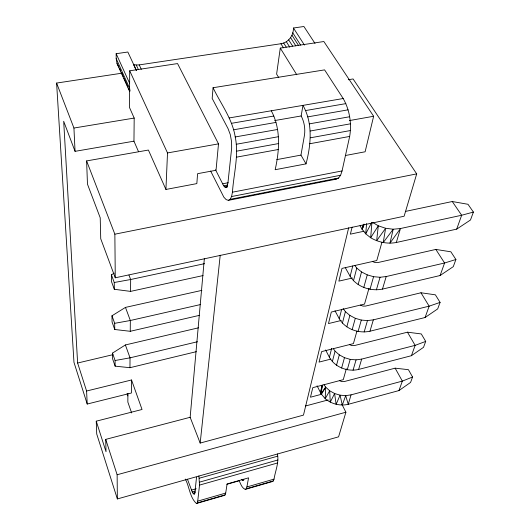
<?xml version="1.0" encoding="UTF-8"?>
<svg xmlns="http://www.w3.org/2000/svg" width="530" height="530" viewBox="0 0 530 530"><rect width="100%" height="100%" fill="white"/><g stroke="black" fill="none" stroke-linecap="round" stroke-linejoin="round"><path stroke-width="0.79" d="M127.896 393.399L127.849 402.084L131.619 412.936M348.303 79.739L353.086 78.95L416.699 173.88L404.118 216.227L115.268 277.793L100.733 238.752L100.216 217.817L87.47 184.148L86.609 160.921L148.407 150.05L165.923 189.455L196.842 183.605L197.584 173.688L216.035 170.256L218.499 143.862L177.557 63.58L129.698 70.795L129.492 107.491L134.189 118.071L133.957 141.179L138.476 151.573M125.385 344.95L112.499 353.106L112.579 358.777L115.142 366.157L129.956 367.701L130.035 357.836L125.385 344.95L198.465 327.825M125.464 307.4L111.982 315.787L112.069 321.988L114.752 329.501L130.248 331.296L130.334 320.498L125.464 307.4L201.903 290.367M114.248 273.129L111.419 274.851L111.512 281.668L114.321 289.294L130.566 291.387L130.658 279.515L128.956 275.083M87.211 404.039L86.589 391.021L131.533 379.983L131.4 393.015L87.211 404.039L73.968 362.334L56.597 83.064L122.026 73.173M185.328 479.087C189.468 486.732 189.747 497.471 196.444 503.5L197.259 502.924L197.723 501.148L199.525 485.102L198.876 475.973M324.035 384.74L325.672 387.158L325.201 398.712C331.522 404.019 340.194 406.238 348.25 404.31L398.964 390.57L410.571 382.435L412.572 377.022L408.418 369.682L395.142 368.171L344.228 381.567L341.81 381.633L339.531 380.673M165.923 189.455L167.513 152.938L129.698 70.795M228.311 200.353L230.166 199.32L231.577 196.544L232.445 192.191C233.684 173.853 239.023 155.33 235.227 136.959C232.392 118.826 220.778 103.92 213.067 87.722L324.599 69.88L343.182 98.527C349.667 109.862 351.834 123.589 349.667 136.435L342.055 170.932L340.618 175.251L338.59 178.053L336.119 179.186L228.311 200.353L226.158 199.605L223.845 197.173L210.642 171.044M306.029 163.869L300.96 155.105L304.511 134.978C305.346 128.512 304.227 121.734 301.159 115.964L302.961 105.377C313.051 123.245 311.017 144.783 306.029 163.869L275.163 169.713C279.515 150.328 280.986 128.876 271.294 110.777M371.894 222.799L370.675 237.738C378.321 242.309 387.529 244.184 396.314 242.495L456.701 229.126L470.481 219.996L473.403 212.073L467.983 204.288L452.256 201.519L405.344 211.444M213.067 87.722L212.179 98.434L228.066 128.657L230.265 134.534L231.577 141.669L231.656 148.095L227.913 183.141L226.8 186.752L225.886 187.315L224.813 186.977L223.653 185.785L215.511 169.759M366.588 223.574L365.726 233.843L370.675 237.738L378.307 225.806L385.615 228.278L393.22 229.218L400.461 228.536L461.663 215.253L473.403 212.073M348.68 227.774L303.471 415.123L200.174 443.067L190.151 417.289L204.375 258.408M196.537 477.179L194.815 493.331L194.185 494.536L192.231 491.926L187.461 479.239M200.174 443.067L220.222 255.221M226.86 484.294L239.149 480.783C240.739 483.804 241.779 488.011 245.238 489.395L272.168 481.611L273.281 480.955L274.017 479.14C275.355 470.812 279.217 462.491 277.422 453.925M345.308 155.528L365.124 151.779L373.63 116.262L323.856 41.526L280.277 48.097L276.614 74.101L278.734 77.638M136.263 70.344L133.52 64.468L136.263 65.011L139.218 64.898L280.933 43.732C288.459 42.612 293.64 35.45 293.454 28.011L303.895 26.5L315.019 43.453M196.444 503.5L224.21 495.47L225.137 494.868L225.701 493.079L227.092 483.976L248.563 477.841L246.887 486.964L246.251 488.766L245.238 489.395M322.425 385.231L321.034 393.697L325.201 398.712L329.7 390.782L325.672 387.158L321.034 393.697L317.086 385.794M320.683 393.081L322.32 385.27M352.106 227.112L350.376 234.161L363.977 231.232M320.365 392.458L322.194 385.31M349.508 344.632L351.9 345.62L354.431 345.567L407.477 332.184L421.29 333.94L425.703 341.406L423.523 347.322L411.432 355.696L358.605 369.45C347.62 372.033 334.967 367.31 329.375 357.28L331.667 348.336M360.453 305.094L362.97 306.108L365.614 306.068L420.979 292.772L435.382 294.819L440.085 302.405L437.694 308.891L425.093 317.51L369.96 331.224C358.492 333.754 345.322 329.044 339.253 318.722L341.605 309.546M372.517 261.535L375.167 262.575L377.943 262.549L435.839 249.425L450.871 251.803L455.913 259.495L453.276 266.65L440.105 275.52L382.468 289.108C370.477 291.566 356.743 286.896 350.125 276.276L352.761 265.987M363.355 224.64L362.156 229.324L365.726 233.843L371.596 222.713M332.356 361.579L335.073 351.165L333.344 348.694M342.406 323.101L345.401 311.653L343.109 308.513M353.477 280.728L356.783 268.087L354.835 265.53M336.53 365.25L339.313 354.861L335.073 351.165M346.812 326.851L349.873 315.423L345.401 311.653M358.141 284.557L361.52 271.93L356.783 268.087M341.618 368.039L344.474 357.664L339.313 354.861M352.165 329.706L355.305 318.298L349.873 315.423M363.785 287.479L367.25 274.871L361.52 271.93M346.322 368.82L343.274 379.666L312.799 387.662L310.461 397.215L321.412 394.307L325.672 387.158M356.915 331.171L353.411 343.619L321.624 351.615L319.06 362.103L330.833 359.101M368.986 288.274L364.534 304.087L331.31 312.044L328.487 323.572L341.293 320.464M381.918 242.283L376.784 260.535L341.996 268.399L338.875 281.132L352.45 278.011M347.263 369.735L350.191 359.373L356.067 359.87L361.679 359.108L415.136 345.355L425.703 341.406M358.088 331.455L361.314 320.06L367.469 320.59L373.339 319.848L429.148 306.161L440.085 302.405M370.019 289.281L373.577 276.693L380.05 277.263L386.204 276.541L444.584 262.999L455.913 259.495M353.059 370.212L356.067 359.87M364.163 331.972L367.469 320.59M376.399 289.837L380.05 277.263M341.936 404.357L345.898 412.227L338.584 436.839L117.362 498.942L96.718 433.957L96.248 421.178L142.04 409.485L131.533 379.983M351.052 394.863L348.25 404.31L345.679 395.632L340.068 395.175L334.609 393.518L329.7 390.782L330.256 402.164L334.609 393.518L336.126 404.357L340.068 395.175L342.307 405.092L345.679 395.632L351.052 394.863L402.343 381.11L412.572 377.022M358.605 369.45L361.679 359.108M369.96 331.224L373.339 319.848M382.468 289.108L386.204 276.541M396.314 242.495L400.461 228.536L389.941 243.19L393.22 229.218L383.223 242.588L385.615 228.278L376.644 240.726L378.307 225.806L372.669 222.434M363.573 224.601L362.156 229.324L360.042 225.773M243.767 479.339L242.959 480.584L241.541 479.464M363.997 224.084L362.156 229.324L364.017 224.799M398.964 390.57L402.343 381.11L395.142 368.171M411.432 355.696L415.136 345.355L407.477 332.184M425.093 317.51L429.148 306.161L420.979 292.772M440.105 275.52L444.584 262.999L435.839 249.425M456.701 229.126L461.663 215.253L452.256 201.519M197.259 502.924L225.137 494.868M246.251 488.766L273.281 480.955M197.723 501.148L225.701 493.079M246.887 486.964L274.017 479.14M192.231 491.926L195.385 491.032M192.966 493.337L195.331 492.661M242.303 480.312L243.886 479.862M199.525 485.102L277.587 462.962M191.476 490.091L196.199 488.746M199.591 482.121L277.906 459.98M199.247 478.232L277.74 456.144M117.362 498.942L117.13 474.754L345.898 412.227M305.373 406.033L328.136 399.938M96.248 421.178L106.02 451.699L105.715 439.383L190.151 417.289M129.956 367.701L196.352 351.662M197.465 341.744L130.035 357.836L115.083 360.513L115.142 366.157M86.589 391.021L77.625 363.024L112.883 354.689M130.248 331.296L199.154 315.416M200.347 304.591L130.334 320.498L114.685 323.32L114.752 329.501M130.566 291.387L203.063 275.56M204.587 263.648L130.658 279.515L114.248 282.497L111.419 274.851M115.268 277.793L114.858 234.194L416.699 173.88M231.577 196.544L340.618 175.251M230.166 199.32L338.59 178.053M232.445 192.191L342.055 170.932M224.813 186.977L227.244 186.514M225.886 187.315L227.509 186.997M222.481 183.824L228.172 182.737M223.653 185.785L227.695 185.016M276.746 159.623L300.96 155.105M236.38 157.185L278.25 149.513M309.706 143.756L349.667 136.435M236.658 151.163L278.727 143.537M310.328 137.813L350.462 130.539M167.513 152.938L218.499 143.862M349.369 120.582L373.63 116.262M236.267 144.259L278.475 136.7M310.189 131.023L350.456 123.815M235.227 136.959L277.521 129.486M309.295 123.874L349.641 116.746M274.626 120.575L301.159 115.964M233.604 129.797L275.918 122.423M307.705 116.885L348.071 109.843M231.531 123.311L273.791 116.03M305.538 110.565L345.865 103.622M77.625 363.024L63.686 121.291L75.055 151.341L133.957 141.179M229.152 117.951L343.182 98.527M56.597 83.064L73.935 128.035L134.189 118.071M129.711 91.677L117.017 63.547L116.196 58.618L116.163 53.702L127.836 52.013L136.429 70.417M334.748 178.895L336.119 179.186M367.25 274.871L373.577 276.693M355.305 318.298L361.314 320.06M344.474 357.664L350.191 359.373M293.454 28.011L304.432 45.05M292.739 32.774L300.603 45.05M292.017 35.278L298.549 45.507M290.639 37.703L295.839 45.891M288.691 39.896L292.58 46.044M286.319 41.704L289.764 47.177M283.676 43.016L286.246 47.124M280.933 43.732L283.497 47.846M280.277 48.097L296.754 74.723M345.282 267.65L350.125 276.276M117.017 63.547L118.965 67.144M334.98 310.732L339.253 318.722M325.625 349.952L329.375 357.28M139.218 64.898L141.291 69.297M136.263 65.011L138.33 69.417M116.163 53.702L129.625 83.309M116.196 58.618L129.598 88.232L130.049 91.047M119.687 68.608L120.688 70.821M121.357 72.305L123.364 76.737M124.027 78.221L128.041 87.092M128.704 88.57L129.711 90.789M86.609 160.921L114.858 234.194M111.982 315.787L114.685 323.32M127.081 393.611L127.882 395.903M112.499 353.106L115.083 360.513M105.715 439.383L117.13 474.754M73.935 128.035L75.055 151.341M114.248 282.497L114.321 289.294"/></g></svg>
